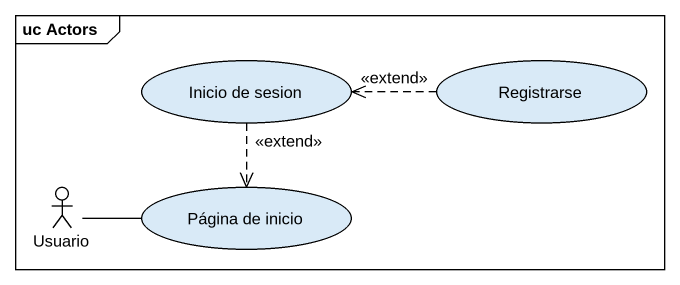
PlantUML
@startuml
mainframe uc Actors
usecase "Inicio de sesion" as Inicio_de_sesion
usecase Registrarse
actor Usuario
usecase "Página de inicio" as Página_de_inicio
Inicio_de_sesion ..> Página_de_inicio : <<extend>>
Registrarse .left.> Inicio_de_sesion : <<extend>>
Usuario -right- Página_de_inicio
@enduml
